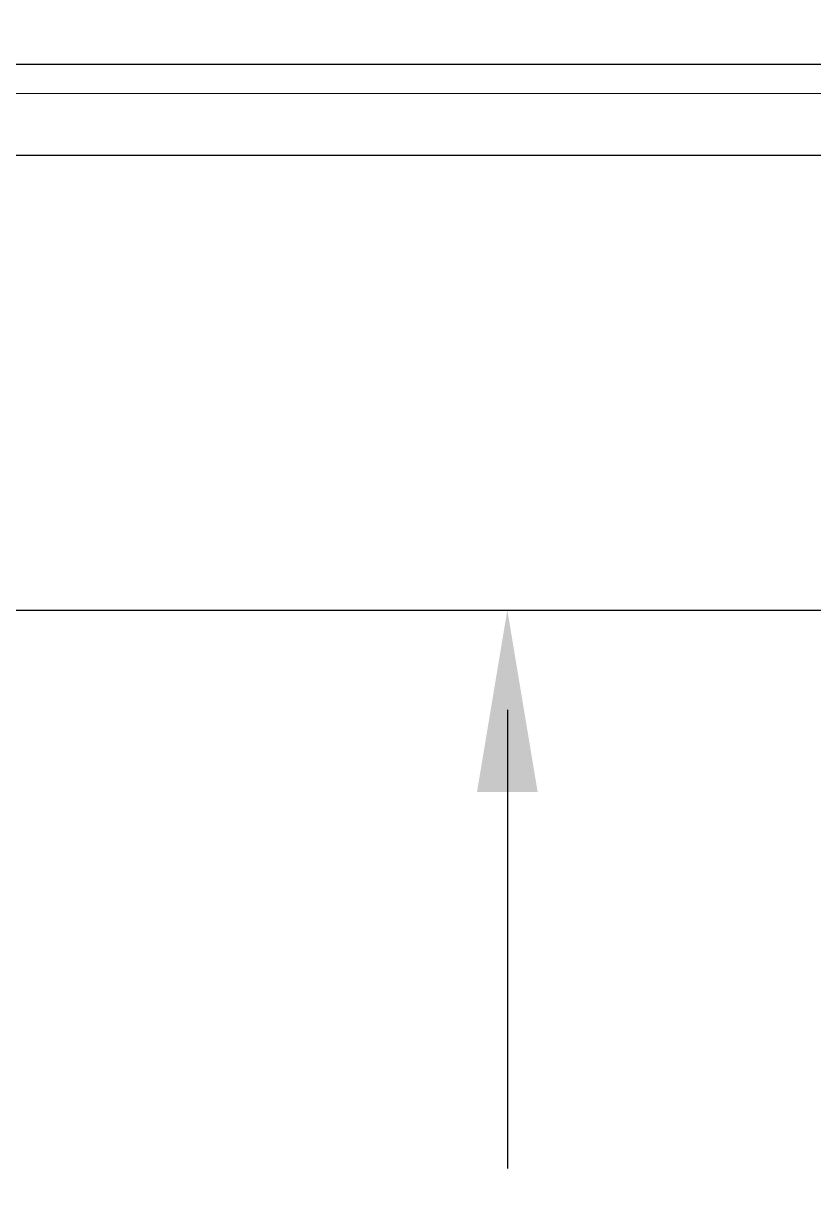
# Model space of a CAD drawing. Header units: inches. Extents: x -456 to 658, y -232 to 0.
# Drawn here: x -419.38 to -410.95, y -160.85 to -148.27 of the extents above; entities that cross this region are included whole.
import ezdxf

# ---------------------------------------------------------------- set-up
doc = ezdxf.new("R2010")
doc.units = ezdxf.units.IN
doc.header["$MEASUREMENT"] = 0

# ---------------------------------------------------------------- blocks, each defined once
blk = doc.blocks.new('FM-FF2-001--KIT_SIDE')
at = {"color": 0, "linetype": 'Continuous', "lineweight": 0, "extrusion": (-1, 6.12323e-17, 0)}
for p, q in [((-2.5, 0.04), (-0.1136, 0.04)), ((-0.1136, 0.04), (-2.5, 0.04)), ((-2.5, 0), (-0.1136, 0)), ((-2.5, 0), (-0.1136, 0))]:
    blk.add_line(p, q, dxfattribs=at)

msp = doc.modelspace()

# ---------------------------------------------------------------- linework, layer by layer
msp.add_line((-414.21577, -155.60288), (-414.21577, -160.50444))
for points in [[(-442.5981, -148.7044), (-318.21717, -148.7044)], [(-442.5981, -149.67661), (-318.21717, -149.67661)], [(-442.14048, -154.53761), (-318.67479, -154.53761)]]:
    msp.add_lwpolyline(points)
msp.add_circle((-380.40764, -146.76), 62.22086)
msp.add_solid([(-414.53984, -156.48201), (-413.8917, -156.48201), (-414.21577, -154.53761)])

# ---------------------------------------------------------------- block references
at = {"xscale": 7.777607268479954, "yscale": 7.777607268479954, "zscale": 7.777607268479954}
msp.add_blockref('FM-FF2-001--KIT_SIDE', (-401.08628, -149.01551), dxfattribs=at)

doc.saveas('drawing.dxf')
